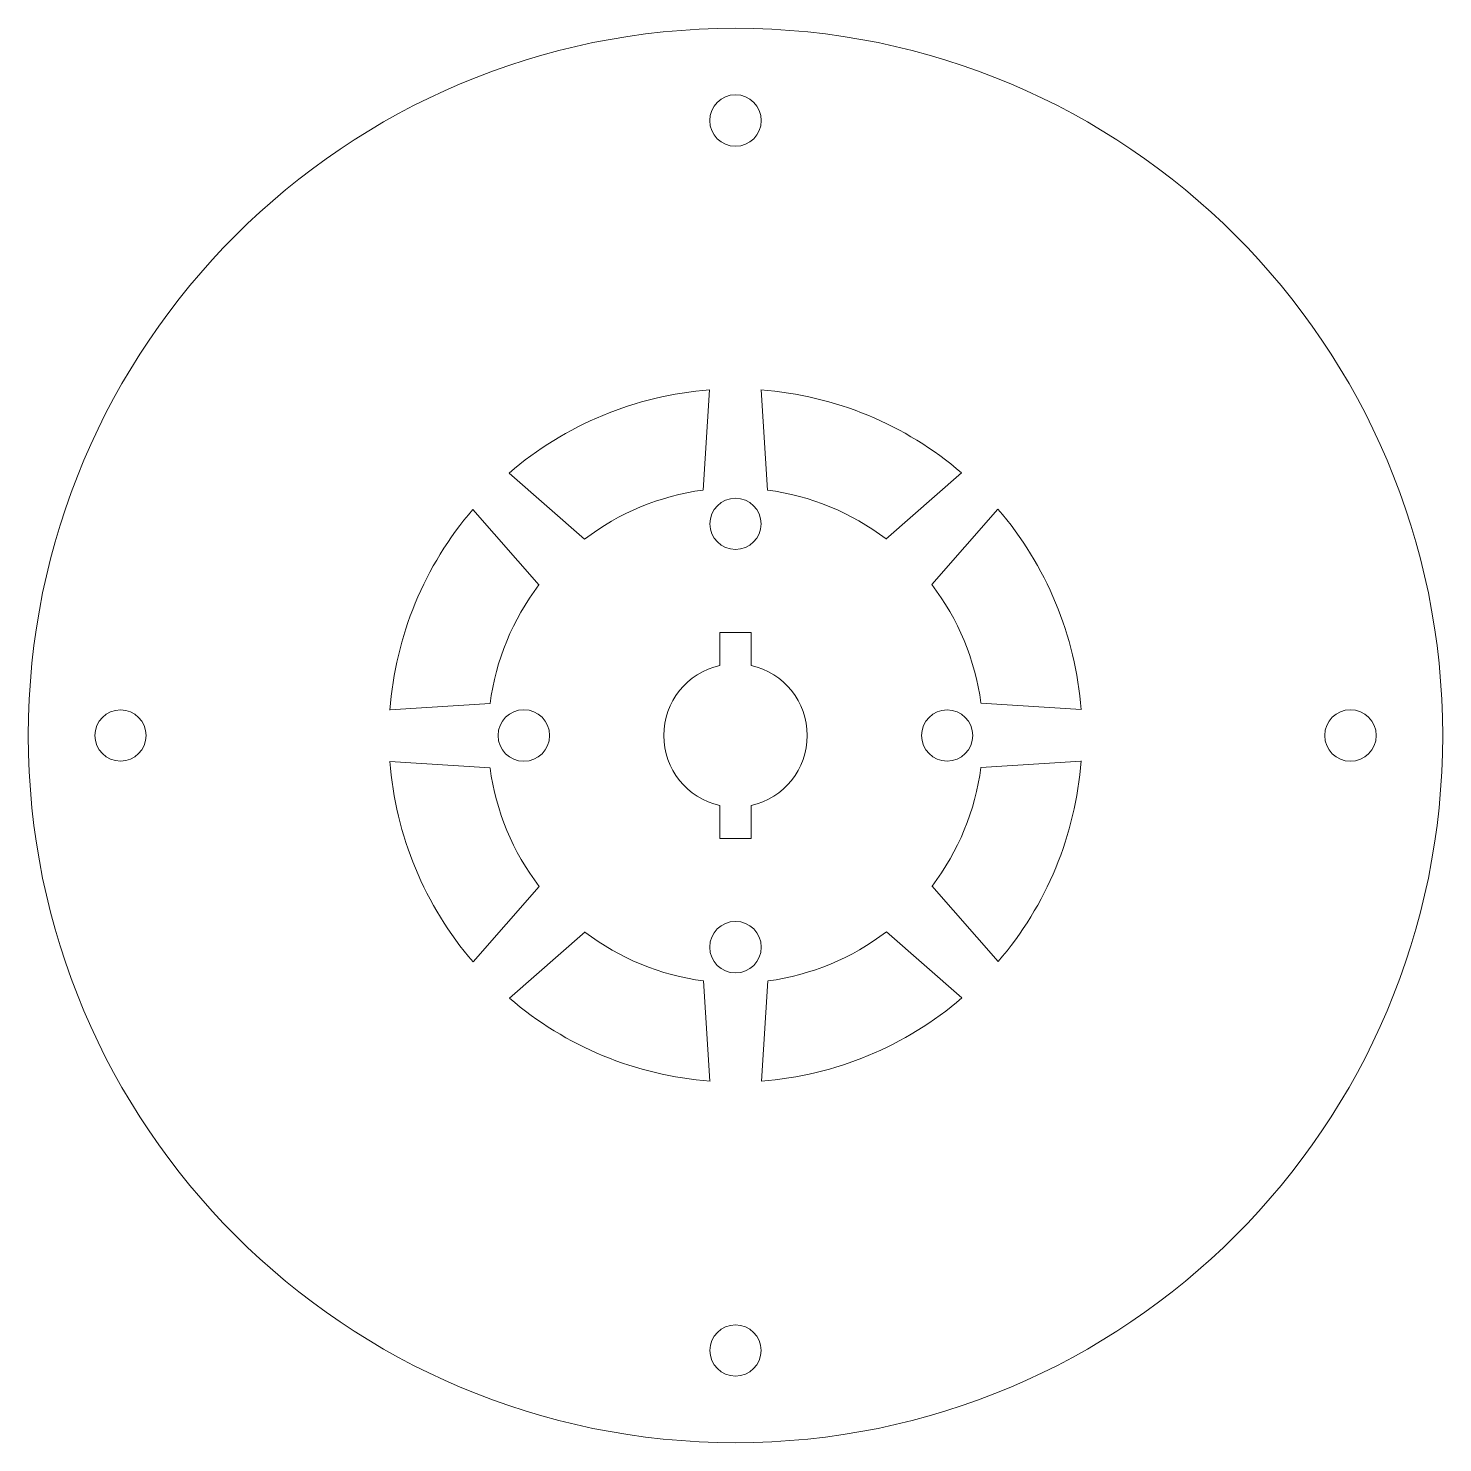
# Model space of a CAD drawing. Header units: millimetres. Extents: x -69 to 69, y -69 to 69.
import ezdxf

# ---------------------------------------------------------------- set-up
doc = ezdxf.new("R2010")
doc.units = ezdxf.units.MM

msp = doc.modelspace()

# ---------------------------------------------------------------- linework, layer by layer
at = {"color": 7, "linetype": 'Continuous', "lineweight": 15}
for p, q in [((-3.17, 23.94), (-2.53, 33.72)), ((2.49, 33.72), (3.12, 23.95)), ((-22.08, 25.6), (-14.72, 19.14)), ((14.68, 19.17), (22.05, 25.63)), ((25.6, 22.08), (19.14, 14.72)), ((-19.17, 14.68), (-25.63, 22.05)), ((1.52, 10.05), (-1.52, 10.05)), ((-1.52, 10.05), (-1.52, 6.83)), ((1.52, 6.83), (1.52, 10.05)), ((-33.72, 2.49), (-23.95, 3.12)), ((23.94, 3.17), (33.72, 2.53)), ((-23.94, -3.17), (-33.72, -2.53)), ((33.72, -2.49), (23.95, -3.12)), ((-1.52, -6.83), (-1.52, -10.05)), ((1.52, -10.05), (1.52, -6.83)), ((-1.52, -10.05), (1.52, -10.05)), ((-25.6, -22.08), (-19.14, -14.72)), ((19.17, -14.68), (25.63, -22.05)), ((-14.68, -19.17), (-22.05, -25.63)), ((22.08, -25.6), (14.72, -19.14)), ((-2.49, -33.72), (-3.12, -23.95)), ((3.17, -23.94), (2.53, -33.72))]:
    msp.add_line(p, q, dxfattribs=at)
for centre, radius in [((0, 0), 69), ((0, 60), 2.51), ((0, 20.65), 2.5), ((-60, 0), 2.5), ((-20.65, 0), 2.51), ((20.65, 0), 2.5), ((60, 0), 2.51), ((0, -20.65), 2.51), ((0, -60), 2.5)]:
    msp.add_circle(centre, radius, dxfattribs=at)
for radius, start, end in [(33.81, 94.2862, 130.7812), (33.81, 49.2862, 85.7812), (24.15, 97.5522, 127.5675), (24.15, 52.5522, 82.5675), (33.81, 4.2862, 40.7812), (33.81, 139.2862, 175.7812), (24.15, 142.5522, 172.5675), (24.15, 7.5522, 37.5675), (7, 102.5832, 257.4168), (7, 282.5832, 77.4168), (33.81, 184.2862, 220.7812), (33.81, 319.2862, 355.7812), (24.15, 187.5522, 217.5675), (24.15, 322.5522, 352.5675), (24.15, 232.5522, 262.5675), (24.15, 277.5522, 307.5675), (33.81, 229.2862, 265.7812), (33.81, 274.2862, 310.7812)]:
    msp.add_arc((0, 0), radius, start, end, dxfattribs=at)

doc.saveas('drawing.dxf')
